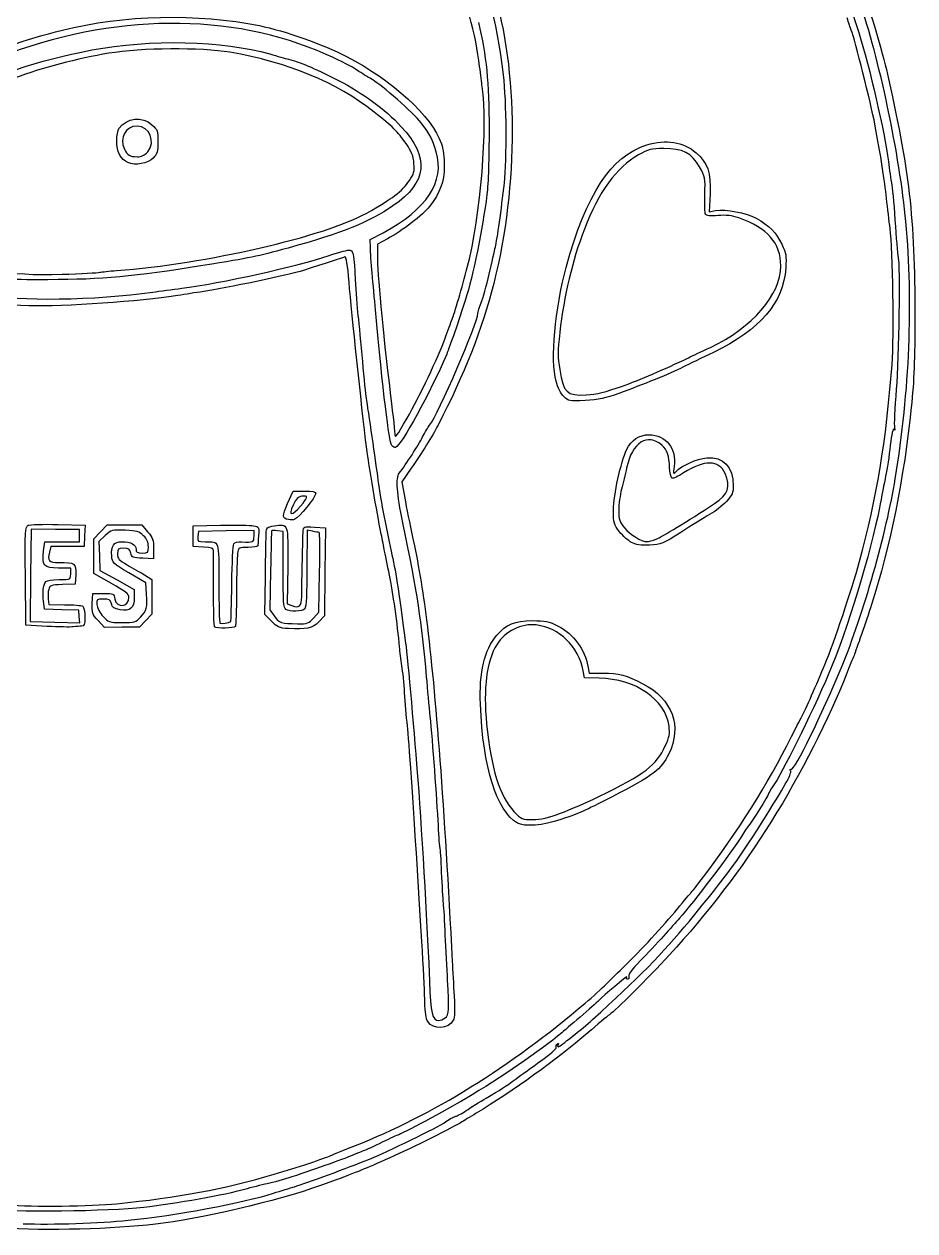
# Model space of a CAD drawing. Header units: millimetres. Extents: x 15 to 195, y 46 to 238.
# Drawn here: x 101.9 to 194.6, y 46.4 to 171.8 of the extents above; entities that cross this region are included whole.
import ezdxf

# ---------------------------------------------------------------- set-up
doc = ezdxf.new("R2010")
doc.units = ezdxf.units.MM
doc.layers.add('Capa_1', color=7, linetype='CONTINUOUS')

msp = doc.modelspace()

# ---------------------------------------------------------------- linework, layer by layer
at = {"layer": 'Capa_1', "color": 7}
for points in [[(114.79485, 158.5425)], [(112.73339, 157.40696)], [(158.06737, 133.08332)], [(164.08534, 134.15345)], [(141.76412, 130.83193)], [(140.18465, 128.00199)], [(130.68885, 121.70916)], [(129.42753, 120.29959)], [(165.10205, 117.92622)], [(167.66691, 118.27557)], [(114.03365, 110.14582)], [(123.4362, 109.71169)], [(129.42767, 108.97632)], [(157.73622, 89.77863)], [(153.24714, 88.76)], [(111.56291, 49.1936)]]:
    msp.add_lwpolyline(points, close=True, dxfattribs=at)
for points in [[(173.27614, 154.15313), (173.20044, 152.30907), (173.82948, 152.41779)], [(137.95262, 148.58837), (137.94762, 149.41531), (139.27602, 150.12728)], [(139.73393, 149.49853), (138.68038, 148.94858), (138.68438, 147.8671)], [(142.21083, 125.64546), (141.22237, 124.21564), (141.52768, 122.52303)], [(129.34988, 121.97208), (129.93189, 123.26981), (131.09972, 123.26981)], [(103.96125, 117.0419), (104.08505, 118.00065), (105.90013, 118.00065), (107.71522, 118.00065), (107.71514, 118.63489), (107.71507, 119.26914), (105.18868, 119.28544), (102.66228, 119.30174), (102.61298, 114.50423), (102.56368, 109.70672), (105.15175, 109.64752), (107.73981, 109.58832), (107.68167, 110.23296)], [(105.47927, 119.79679), (108.28212, 119.72089), (108.22772, 118.61685), (108.17322, 117.51281), (106.4448, 117.50881), (104.71637, 117.50481), (104.5676, 116.92313)], [(111.0132, 113.67846), (109.18092, 114.71188), (109.18092, 116.51184), (109.18092, 118.31179), (109.87575, 119.03443), (110.57058, 119.75707), (112.37042, 119.75707), (114.17025, 119.75707), (114.79046, 119.0359)], [(120.58721, 117.45429), (119.53365, 117.51279), (119.53365, 118.58613), (119.53365, 119.65946), (122.37368, 119.71716)], [(125.85465, 118.59111), (125.85465, 119.18152), (122.96882, 119.12782), (120.08298, 119.07412), (120.02498, 118.53745)], [(131.93645, 119.09581), (131.37619, 119.21515), (131.35949, 115.25588)], [(132.13027, 119.52244), (133.27544, 119.46434), (133.21964, 114.87826), (133.16394, 110.29218), (132.5784, 109.68069)], [(110.37218, 118.6389), (109.71496, 118.01918), (109.76866, 116.52408), (109.82236, 115.02899), (111.60776, 114.02665), (113.39316, 113.02432), (113.39416, 112.22516)], [(128.87801, 115.11514), (128.87801, 119.07402), (128.28252, 119.13512)], [(115.41066, 117.27022), (115.41066, 116.2257), (114.27306, 116.2838)], [(129.35777, 115.48498), (129.31547, 111.55935), (129.78224, 111.37033)], [(104.32543, 109.2029), (102.1267, 109.31642), (102.0779, 114.43058)], [(106.79908, 114.68306), (106.79908, 115.26852), (105.52293, 115.26852)], [(107.31165, 114.60866), (107.25705, 113.60931), (105.93013, 113.55201)], [(114.44871, 114.55908), (115.22743, 114.0812), (115.22743, 112.27376), (115.22743, 110.46632), (114.57595, 109.7938), (113.92446, 109.12127), (112.10471, 109.11047), (110.28496, 109.09967), (109.63084, 109.81323)], [(114.67811, 112.54462), (114.58621, 113.74507), (112.84555, 114.77036)], [(127.65265, 109.74446), (126.97709, 110.44497), (127.03479, 114.3692)], [(127.57172, 115.00526), (127.48802, 110.93656), (127.95358, 110.28645)], [(132.05396, 110.07264), (132.60071, 110.68249), (132.67341, 114.82947)], [(107.68167, 110.23296), (107.62357, 110.87764), (105.84735, 110.93334), (104.07114, 110.98904), (103.94651, 111.87419)], [(104.44851, 112.02436), (104.50861, 111.46559), (106.15765, 111.45959)], [(109.03301, 111.58038), (109.08931, 112.63401), (110.18688, 112.63401)], [(104.32538, 109.20229), (104.32543, 109.2029)], [(121.75627, 109.16092), (121.75591, 109.16089)], [(132.05415, 110.07257), (132.05396, 110.07264)], [(161.73573, 103.82035), (160.22588, 103.85215), (160.08312, 104.58477)], [(160.58092, 105.06512), (160.70864, 104.34004), (162.10826, 104.33904)], [(112.7541, 47.4684), (112.75389, 47.46834)]]:
    msp.add_lwpolyline(points, dxfattribs=at)
for points in [[(151.79711, 166.52043), (151.11793, 172.36351), (149.91045, 176.56652), (147.60575, 181.10973)], [(149.31761, 167.38474), (148.91808, 170.75076), (147.89272, 174.53322), (146.44386, 177.98577)], [(186.35177, 178.03302), (186.60728, 177.52434), (187.64222, 174.46039), (188.71366, 171.04059)], [(188.54095, 177.01327), (189.23733, 175.41082), (191.07291, 169.49163), (191.62086, 167.0815)], [(150.70758, 175.40932), (153.32617, 167.10642), (153.35446, 155.0299), (150.77918, 144.85844)], [(193.64462, 151.27418), (193.03541, 157.9785), (190.7759, 168.70866), (188.86812, 173.95726)], [(133.36693, 168.64824), (123.45958, 173.06201), (111.14173, 172.95459), (99.28663, 168.35105)], [(105.93019, 171.18012), (112.23758, 172.77533), (120.01894, 172.95367), (126.40414, 171.64935)], [(149.1902, 171.96031), (150.01892, 168.50737), (150.28419, 165.83383), (150.2939, 160.83663)], [(187.95964, 171.1797), (187.87404, 171.39437), (187.68383, 171.96519), (187.53699, 172.44819)], [(86.93968, 162.64274), (91.98108, 166.43487), (98.17155, 169.21786), (105.93019, 171.18012)], [(126.40414, 171.64935), (129.03409, 171.11213), (133.04679, 169.6937), (135.4739, 168.44333)], [(190.41548, 161.42208), (190.03466, 163.45132), (188.31171, 170.29698), (187.95964, 171.1797)], [(188.71366, 171.04059), (189.90527, 167.23727), (191.42322, 160.64021), (191.82491, 157.51904)], [(108.99766, 169.11676), (114.98934, 170.27167), (122.66619, 170.09937), (127.50362, 168.70141)], [(123.34337, 168.87509), (120.34575, 169.38974), (114.1323, 169.33958), (110.73842, 168.77334)], [(93.60656, 163.80629), (99.12596, 166.61042), (103.08934, 167.97792), (108.99766, 169.11676)], [(110.73842, 168.77334), (107.58902, 168.24789), (103.70687, 167.2263), (101.02736, 166.21789)], [(138.36364, 162.651), (134.35424, 165.7874), (129.42091, 167.83167), (123.34337, 168.87509)], [(127.50362, 168.70141), (128.25944, 168.48298), (129.12519, 168.23937), (129.42751, 168.16004)], [(129.42751, 168.16004), (130.77371, 167.80681), (131.82471, 167.35918), (134.64949, 165.93595)], [(136.75664, 166.89728), (135.78287, 167.53512), (135.26481, 167.80273), (133.36693, 168.64824)], [(135.4739, 168.44333), (140.26433, 165.97544), (144.3672, 162.20058), (145.3395, 159.36643)], [(138.19115, 166.01386), (137.90604, 166.1697), (137.26051, 166.56723), (136.75664, 166.89728)], [(149.58094, 165.32513), (149.53234, 165.64713), (149.41385, 166.57396), (149.31761, 167.38474)], [(191.62086, 167.0815), (194.01927, 156.53222), (194.56579, 151.78522), (194.57535, 141.41897)], [(134.64949, 165.93595), (137.09743, 164.70259), (139.47265, 162.96144), (141.13629, 161.1808)], [(143.19981, 161.57717), (142.45501, 162.54597), (139.10222, 165.51588), (138.19115, 166.01386)], [(151.88541, 155.27484), (152.16952, 157.82867), (152.12332, 163.71413), (151.79711, 166.52043)], [(148.0263, 146.49293), (149.43812, 151.96136), (150.20171, 161.21115), (149.58094, 165.32513)], [(111.79777, 160.94316), (112.63464, 162.07426), (114.2083, 162.2585), (115.23438, 161.34551)], [(141.66737, 159.38125), (140.75552, 160.68389), (140.29259, 161.14205), (138.36364, 162.651)], [(111.56874, 159.64324), (111.57174, 160.19227), (111.67501, 160.77723), (111.79777, 160.94316)], [(113.68321, 161.20742), (112.50041, 161.20742), (111.8169, 159.96263), (112.37196, 158.8194)], [(114.79485, 158.5425), (115.6714, 159.54987), (114.97998, 161.20742), (113.68321, 161.20742)], [(115.23438, 161.34551), (115.83312, 160.81275), (115.86839, 160.71397), (115.86229, 159.58669)], [(141.13629, 161.1808), (144.15679, 157.94787), (143.89662, 155.38618), (140.29536, 152.90101)], [(144.8047, 158.53499), (144.4257, 159.84165), (144.18876, 160.29079), (143.19981, 161.57717)], [(150.2939, 160.83663), (150.2999, 157.94133), (150.209, 155.20409), (150.07112, 154.10387)], [(191.63443, 153.71357), (191.4484, 155.50139), (191.02975, 158.14896), (190.41548, 161.42208)], [(112.73339, 157.40696), (111.99095, 157.74682), (111.56247, 158.56955), (111.56874, 159.64324)], [(115.86229, 159.58669), (115.85629, 158.56268), (115.78719, 158.31924), (115.37473, 157.87992)], [(142.4873, 157.33215), (142.4287, 158.10742), (142.25475, 158.54213), (141.66737, 159.38125)], [(145.3395, 159.36643), (145.52288, 158.83191), (145.64145, 157.90496), (145.63906, 157.0246)], [(166.71601, 159.25785), (168.67138, 159.87633), (170.5077, 159.58228), (171.82359, 158.43998)], [(112.37196, 158.8194), (112.69495, 158.15416), (112.88222, 158.0438), (113.72458, 158.02233)], [(113.72458, 158.02233), (114.15983, 158.01123), (114.45916, 158.15671), (114.79485, 158.5425)], [(139.27602, 150.12728), (143.83415, 152.57027), (145.70816, 155.42017), (144.8047, 158.53499)], [(158.3062, 146.49293), (160.39019, 154.1498), (162.97618, 158.07496), (166.71601, 159.25785)], [(165.82599, 158.20511), (163.54286, 156.90311), (161.6947, 154.36607), (160.20833, 150.49356)], [(168.455, 158.87677), (167.14633, 158.86977), (166.86447, 158.79737), (165.82599, 158.20511)], [(172.18036, 156.96266), (171.34704, 158.43216), (170.45953, 158.88817), (168.455, 158.87677)], [(171.82359, 158.43998), (173.03836, 157.38546), (173.36882, 156.41018), (173.27614, 154.15313)], [(115.37473, 157.87992), (114.85004, 157.32108), (113.46341, 157.07279), (112.73339, 157.40696)], [(142.00787, 155.53884), (142.48873, 156.24152), (142.55188, 156.47774), (142.4873, 157.33215)], [(145.63906, 157.0246), (145.63506, 155.44745), (145.2164, 154.30405), (144.10806, 152.8404)], [(172.7348, 154.06801), (172.7892, 155.83075), (172.7723, 155.91886), (172.18036, 156.96266)], [(191.82491, 157.51904), (191.92161, 156.7677), (192.0781, 155.66997), (192.17269, 155.07963)], [(137.58123, 152.1728), (140.26828, 153.66944), (141.22803, 154.39924), (142.00787, 155.53884)], [(150.95187, 148.63966), (151.14191, 149.41625), (151.58021, 152.53149), (151.88541, 155.27484)], [(192.17269, 155.07963), (192.26729, 154.4893), (192.44075, 152.55729), (192.55819, 150.78628)], [(150.07112, 154.10387), (149.62252, 150.52303), (148.61631, 145.57596), (147.84831, 143.17534)], [(172.8093, 152.02828), (172.7375, 152.15018), (172.70399, 153.06806), (172.7348, 154.06801)], [(192.00266, 150.56959), (191.90626, 151.27911), (191.74052, 152.6939), (191.63443, 153.71357)], [(111.56294, 146.1927), (120.81831, 146.87897), (133.17641, 149.71938), (137.58123, 152.1728)], [(140.29536, 152.90101), (137.86959, 151.22703), (134.92432, 150.04764), (129.39018, 148.53419)], [(144.10806, 152.8404), (143.47454, 152.00378), (141.19086, 150.25903), (139.73393, 149.49853)], [(174.10783, 151.90648), (173.34008, 151.84088), (172.89511, 151.88258), (172.8093, 152.02828)], [(173.82948, 152.41779), (174.90812, 152.60422), (177.01491, 152.2125), (178.08643, 151.62629)], [(176.26287, 151.66229), (175.55866, 151.90775), (174.9411, 151.97772), (174.10783, 151.90648)], [(180.63562, 146.66552), (180.62662, 149.05971), (179.26502, 150.61586), (176.26287, 151.66229)], [(178.08643, 151.62629), (179.44424, 150.88344), (180.15677, 150.1588), (180.74315, 148.92442)], [(192.20532, 136.44259), (192.43436, 139.41768), (192.30644, 148.33446), (192.00266, 150.56959)], [(192.54313, 124.53832), (194.04607, 133.82295), (194.41553, 142.79049), (193.64462, 151.27418)], [(192.55819, 150.78628), (192.67562, 149.01528), (192.80421, 147.50867), (192.84395, 147.43828)], [(160.20833, 150.49356), (158.94338, 147.19791), (158.08425, 143.58547), (157.65566, 139.76018)], [(94.92617, 148.34071), (97.00726, 146.32367), (100.08788, 145.61109), (105.88289, 145.80631)], [(129.39018, 148.53419), (125.94396, 147.59173), (125.74943, 147.55172), (120.54098, 146.71405)], [(133.65388, 147.75229), (134.72504, 148.11822), (135.71778, 148.37007), (135.85996, 148.31196)], [(135.85996, 148.31196), (136.19316, 148.17578), (136.25349, 147.81961), (136.38299, 145.22449)], [(138.13643, 145.90748), (138.03803, 146.92715), (137.95535, 148.13355), (137.95262, 148.58837)], [(150.30424, 145.80995), (150.56851, 146.99062), (150.85994, 148.26399), (150.95187, 148.63966)], [(180.74315, 148.92442), (181.18333, 147.99779), (181.22922, 147.721), (181.15283, 146.45314)], [(118.34225, 144.35157), (122.28796, 144.84335), (130.43631, 146.6531), (133.65388, 147.75229)], [(135.30931, 147.60296), (135.07107, 147.50816), (133.16635, 146.89369), (130.98017, 146.20643)], [(135.73631, 144.99019), (135.58632, 146.7826), (135.44353, 147.65638), (135.30931, 147.60296)], [(138.68438, 147.8671), (138.69138, 145.72038), (139.18277, 140.44305), (140.0518, 133.16787)], [(192.84395, 147.43828), (193.05156, 147.07043), (192.90095, 137.02248), (192.64027, 133.84751)], [(102.43708, 142.51773), (97.66547, 142.639), (94.22552, 143.98807), (92.0564, 146.58881)], [(104.41697, 145.2398), (99.806, 145.2241), (99.40659, 145.2729), (96.90465, 146.15769)], [(120.54098, 146.71405), (113.18783, 145.53145), (110.21429, 145.25957), (104.41697, 145.2398)], [(105.88289, 145.80631), (107.848, 145.87251), (109.62073, 145.9636), (109.82228, 146.00874)], [(109.82228, 146.00874), (110.02383, 146.05384), (110.80713, 146.13666), (111.56294, 146.1927)], [(130.98017, 146.20643), (129.43506, 145.72071), (123.10148, 144.39336), (120.26624, 143.96108)], [(138.49124, 142.10201), (138.39444, 143.17534), (138.23479, 144.88781), (138.13643, 145.90748)], [(146.46273, 141.12625), (146.67761, 141.64141), (147.52201, 144.53969), (148.0263, 146.49293)], [(149.47411, 142.83601), (149.66641, 143.291), (150.03997, 144.62928), (150.30424, 145.80995)], [(157.2644, 134.70772), (156.67217, 136.87751), (157.14502, 142.2266), (158.3062, 146.49293)], [(173.31055, 138.20511), (177.65055, 140.23572), (180.64652, 143.69604), (180.63562, 146.66552)], [(181.15283, 146.45314), (180.93698, 142.87093), (178.48239, 140.00924), (173.62865, 137.68109)], [(115.319, 143.94912), (116.02443, 144.05115), (117.38489, 144.23225), (118.34225, 144.35157)], [(137.57699, 127.63761), (136.9873, 132.48208), (136.01953, 141.60558), (135.73631, 144.99019)], [(136.38299, 145.22449), (136.44189, 144.04382), (136.56855, 142.37527), (136.66442, 141.5166)], [(150.77918, 144.85844), (149.56767, 140.07343), (147.73464, 135.40737), (144.99526, 130.13522)], [(98.27885, 143.71897), (100.95673, 142.97884), (109.39871, 143.09286), (115.319, 143.94912)], [(117.68058, 143.55303), (114.29899, 142.9957), (105.94779, 142.42851), (102.43708, 142.51773)], [(120.26624, 143.96108), (119.46004, 143.83817), (118.29649, 143.65454), (117.68058, 143.55303)], [(147.84831, 143.17534), (147.17228, 141.06221), (146.17796, 138.18695), (145.89117, 137.51593)], [(140.18461, 128.00199), (139.88832, 128.38222), (139.24623, 133.72867), (138.49124, 142.10201)], [(149.12446, 141.7287), (149.12446, 141.88272), (149.2818, 142.38101), (149.47411, 142.83601)], [(136.66442, 141.5166), (136.76032, 140.65793), (136.9672, 138.50638), (137.12422, 136.73537)], [(144.10224, 130.10707), (144.98403, 131.19036), (149.12446, 140.77148), (149.12446, 141.7287)], [(145.7278, 139.17472), (145.99771, 139.92606), (146.32842, 140.80424), (146.46273, 141.12625)], [(194.57535, 141.41897), (194.57935, 136.89979), (194.49935, 134.86475), (194.20247, 131.95409)], [(157.65566, 139.76018), (157.4321, 137.76481), (157.43023, 137.19288), (157.64296, 135.8943)], [(141.76406, 130.83196), (143.04109, 133.03885), (145.01942, 137.20277), (145.7278, 139.17472)], [(171.0202, 137.12446), (171.4233, 137.31804), (172.45396, 137.80433), (173.31055, 138.20511)], [(137.12422, 136.73537), (137.28123, 134.96436), (137.4524, 133.2519), (137.5046, 132.9299)], [(145.89117, 137.51593), (144.17062, 133.49024), (141.1802, 128.02776), (140.5803, 127.81477)], [(164.08538, 134.15345), (166.01938, 134.84771), (168.42732, 135.87932), (171.0202, 137.12446)], [(173.62865, 137.68109), (172.49634, 137.13797), (171.06961, 136.4453), (170.45815, 136.14183)], [(157.64296, 135.8943), (158.03694, 133.48949), (158.38362, 133.15889), (160.39297, 133.2718)], [(170.45815, 136.14183), (169.15377, 135.49448), (166.23964, 134.30455), (163.78274, 133.41607)], [(188.78862, 115.85402), (190.6629, 122.77066), (191.57672, 128.27722), (192.20532, 136.44259)], [(158.06735, 133.08332), (157.77593, 133.37287), (157.44724, 134.03781), (157.2644, 134.70772)], [(140.0518, 133.16787), (140.30541, 131.0448), (140.5129, 129.22256), (140.5129, 129.11846)], [(160.30142, 132.68985), (158.63488, 132.59725), (158.53975, 132.61395), (158.06737, 133.08332)], [(163.78274, 133.41607), (162.47859, 132.94445), (161.60557, 132.76233), (160.30142, 132.68985)], [(160.39297, 133.2718), (161.47509, 133.3326), (162.44163, 133.56339), (164.08534, 134.15345)], [(192.64027, 133.84751), (192.479, 131.88354), (192.39799, 130.08326), (192.46024, 129.84689)], [(137.5046, 132.9299), (137.69046, 131.78331), (138.52092, 126.07819), (138.68349, 124.83108)], [(194.20247, 131.95409), (193.47015, 124.77412), (191.98977, 117.43444), (190.06953, 111.4631)], [(140.5129, 129.11846), (140.5129, 128.73251), (140.68813, 128.97248), (141.76412, 130.83193)], [(144.99526, 130.13522), (144.41759, 129.02347), (143.29734, 127.21712), (142.21083, 125.64546)], [(143.38521, 128.8901), (143.64545, 129.39465), (143.96811, 129.94229), (144.10224, 130.10707)], [(168.30819, 128.01108), (166.7686, 129.34995), (165.16595, 128.33623), (164.59959, 125.66529)], [(192.40854, 129.66913), (192.3011, 129.83331), (192.16687, 129.25514), (192.02344, 128.01034)], [(192.46024, 129.84689), (192.53514, 129.56247), (192.51764, 129.50235), (192.40854, 129.66913)], [(140.5803, 127.81477), (140.47269, 127.77657), (140.29465, 127.86087), (140.18465, 128.00199)], [(140.95851, 125.12381), (141.68597, 126.08569), (142.95309, 128.05229), (143.38521, 128.8901)], [(164.60507, 127.55868), (165.1033, 128.58487), (165.90999, 129.12438), (166.94611, 129.12438)], [(166.94611, 129.12438), (168.6911, 129.12438), (169.81708, 127.70211), (169.5536, 125.83075)], [(169.07714, 125.71377), (169.02604, 126.9441), (168.81698, 127.56862), (168.30819, 128.01108)], [(192.02344, 128.01034), (191.90235, 126.95939), (191.68449, 125.5287), (191.53932, 124.83103)], [(139.04853, 118.97646), (138.66186, 120.82251), (137.76148, 126.12192), (137.57699, 127.63761)], [(163.23304, 121.31957), (163.23304, 122.82166), (164.00126, 126.31506), (164.60507, 127.55868)], [(169.74237, 125.2961), (170.3378, 125.93028), (171.90772, 126.63055), (172.93263, 126.71913)], [(172.93263, 126.71913), (174.67322, 126.86956), (175.6925, 125.79424), (175.6925, 123.80751)], [(164.59959, 125.66529), (164.46816, 125.04545), (164.23158, 124.05531), (164.07385, 123.46497)], [(169.30786, 124.61725), (169.20316, 124.68615), (169.09934, 125.1796), (169.07714, 125.71377)], [(169.5536, 125.83075), (169.43904, 125.0171), (169.45034, 124.98507), (169.74237, 125.2961)], [(174.84254, 125.09816), (174.20127, 126.53044), (172.70543, 126.54891), (170.52652, 125.15146)], [(138.68349, 124.83108), (138.96239, 122.69162), (139.53051, 119.58434), (140.11074, 117.02499)], [(141.33827, 119.95227), (140.69442, 123.06911), (140.58027, 124.62368), (140.95851, 125.12381)], [(170.52652, 125.15146), (169.96095, 124.78872), (169.41256, 124.54833), (169.30786, 124.61725)], [(173.72824, 121.96262), (175.1716, 122.90978), (175.45955, 123.72005), (174.84254, 125.09816)], [(187.01913, 105.12067), (189.15362, 110.26609), (191.65764, 119.06808), (192.54313, 124.53832)], [(191.53932, 124.83103), (191.39415, 124.13336), (191.1022, 122.64045), (190.89053, 121.51344)], [(132.26756, 123.01742), (132.26756, 122.67113), (130.5004, 120.47168), (130.10985, 120.33189)], [(131.09972, 123.26981), (131.93268, 123.26981), (132.26756, 123.19741), (132.26756, 123.01742)], [(164.07385, 123.46497), (163.91612, 122.87464), (163.78609, 121.88974), (163.78489, 121.2763)], [(175.6925, 123.80751), (175.6925, 123.09304), (175.5852, 122.85003), (174.9788, 122.19124)], [(129.42758, 120.29962), (128.76986, 120.44463), (128.76001, 120.65672), (129.34988, 121.97208)], [(129.91647, 121.78846), (129.40378, 120.66453), (129.7708, 120.62684), (130.68885, 121.70916)], [(130.83022, 122.73043), (130.42798, 122.66753), (130.21937, 122.4525), (129.91647, 121.78846)], [(130.68885, 121.70916), (131.48789, 122.65115), (131.51365, 122.83726), (130.83022, 122.73043)], [(141.52768, 122.52303), (141.6956, 121.59209), (142.06473, 119.77659), (142.34795, 118.48858)], [(167.66691, 118.27556), (168.25682, 118.49989), (170.92159, 120.12086), (173.72824, 121.96262)], [(174.9788, 122.19124), (174.58626, 121.76478), (173.80145, 121.15241), (173.23478, 120.83041)], [(163.86526, 119.04064), (163.26396, 119.78884), (163.23304, 119.90032), (163.23304, 121.31957)], [(163.78489, 121.2763), (163.78289, 120.29519), (163.85419, 120.07427), (164.37664, 119.44051)], [(173.23478, 120.83041), (172.6681, 120.50841), (171.31961, 119.67525), (170.23813, 118.97894)], [(190.89053, 121.51344), (190.05699, 117.07526), (187.46297, 108.58675), (185.64248, 104.34004)], [(102.0779, 114.43058), (102.0328, 119.15719), (102.0536, 119.55716), (102.35274, 119.70869)], [(102.35274, 119.70869), (102.53076, 119.79889), (103.9377, 119.8385), (105.47927, 119.79679)], [(112.44135, 119.19896), (111.08016, 119.25646), (111.00576, 119.23636), (110.37218, 118.6389)], [(114.35718, 118.63106), (113.91885, 119.07318), (113.66962, 119.14706), (112.44135, 119.19896)], [(122.37368, 119.71716), (123.93569, 119.74886), (125.47762, 119.72416), (125.80018, 119.66136)], [(125.80018, 119.66136), (126.37429, 119.55025), (126.38526, 119.52844), (126.32025, 118.62792)], [(127.11489, 118.90551), (127.13579, 119.47603), (127.19309, 119.52651), (127.95881, 119.64882)], [(128.28252, 119.13512), (127.955, 119.16872), (127.67992, 119.16872), (127.67122, 119.13512)], [(127.95881, 119.64882), (129.42631, 119.8832), (129.40586, 119.94406), (129.35777, 115.48498)], [(130.10985, 120.33189), (129.93613, 120.26969), (129.62908, 120.25519), (129.42753, 120.29959)], [(130.95605, 119.03456), (130.98495, 119.57759), (130.99125, 119.58023), (132.13027, 119.52244)], [(143.80214, 103.94978), (143.29287, 109.75274), (142.84705, 112.64832), (141.33827, 119.95227)], [(164.37664, 119.44051), (164.95409, 118.74002), (166.15841, 118.0049), (166.71436, 118.01356)], [(111.04849, 116.49961), (110.96129, 117.58835), (111.25865, 118.0007), (112.13114, 118.0007)], [(112.13114, 118.0007), (113.05009, 118.0007), (113.57846, 117.71322), (113.57846, 117.21322)], [(114.86105, 117.47631), (114.86105, 117.92829), (114.70944, 118.27575), (114.35718, 118.63106)], [(114.79046, 119.0359), (115.33365, 118.40427), (115.41066, 118.18504), (115.41066, 117.27022)], [(120.02498, 118.53745), (119.96938, 118.02259), (120.00038, 118.00078), (120.78871, 118.00078)], [(120.78871, 118.00078), (122.27189, 118.00078), (122.19007, 118.25077), (122.19007, 113.71908)], [(123.73889, 117.79066), (123.81599, 117.92357), (124.17517, 118.01151), (124.54563, 117.98818)], [(124.54563, 117.98818), (125.75888, 117.91178), (125.85465, 117.95588), (125.85465, 118.59111)], [(126.32025, 118.62792), (126.28375, 118.12196), (126.24655, 117.64213), (126.23765, 117.56163)], [(127.03479, 114.3692), (127.06649, 116.52752), (127.10259, 118.56887), (127.11489, 118.90551)], [(127.67122, 119.13512), (127.66222, 119.10152), (127.61772, 117.24305), (127.57172, 115.00526)], [(130.81218, 112.31337), (130.83178, 114.03708), (130.92712, 118.4907), (130.95605, 119.03456)], [(132.62141, 118.97646), (132.55281, 118.97646), (132.24459, 119.03016), (131.93645, 119.09581)], [(132.67341, 114.82947), (132.71341, 117.11032), (132.68991, 118.97646), (132.62141, 118.97646)], [(139.39576, 117.22009), (139.30596, 117.70309), (139.1497, 118.49346), (139.04853, 118.97646)], [(142.34795, 118.48858), (142.86637, 116.13105), (143.42764, 112.79095), (143.79085, 109.90188)], [(165.10205, 117.92622), (164.76954, 118.10648), (164.21298, 118.60797), (163.86526, 119.04064)], [(166.9892, 117.6557), (166.06439, 117.6144), (165.53797, 117.6899), (165.10205, 117.92622)], [(166.71436, 118.01356), (166.86552, 118.01556), (167.29417, 118.13382), (167.66691, 118.27557)], [(170.23813, 118.97894), (168.37663, 117.78043), (168.20341, 117.70988), (166.9892, 117.6557)], [(105.52293, 115.26852), (103.98722, 115.26852), (103.76486, 115.52103), (103.96125, 117.0419)], [(104.5676, 116.92313), (104.33569, 116.01641), (104.4856, 115.85385), (105.55648, 115.8509)], [(112.28753, 117.31767), (111.70743, 117.31767), (111.65449, 117.26907), (111.65449, 116.73682)], [(111.65449, 116.73682), (111.65449, 116.23068), (111.78411, 116.08401), (112.66224, 115.59647)], [(113.02801, 116.82979), (112.93901, 117.23397), (112.81196, 117.31767), (112.28753, 117.31767)], [(114.27306, 116.2838), (113.23031, 116.3371), (113.12651, 116.3826), (113.02801, 116.82979)], [(113.57846, 117.21322), (113.57846, 116.90511), (113.70444, 116.82979), (114.21976, 116.82979)], [(114.21976, 116.82979), (114.82362, 116.82979), (114.86105, 116.86749), (114.86105, 117.47631)], [(121.64793, 117.06399), (121.64193, 117.32991), (121.43163, 117.40738), (120.58721, 117.45429)], [(121.64093, 113.01515), (121.64893, 115.05953), (121.65153, 116.88151), (121.64793, 117.06399)], [(123.54564, 113.65513), (123.57544, 115.79791), (123.66244, 117.6589), (123.73889, 117.79066)], [(124.1422, 116.78102), (124.0847, 116.43218), (124.03199, 114.61955), (124.02508, 112.75294)], [(125.2341, 117.41526), (124.26376, 117.41526), (124.24494, 117.40436), (124.1422, 116.78102)], [(126.23765, 117.56163), (126.22865, 117.48113), (125.77715, 117.41526), (125.2341, 117.41526)], [(139.93983, 114.52422), (139.7304, 115.52395), (139.48557, 116.73709), (139.39576, 117.22009)], [(140.11074, 117.02499), (140.59512, 114.88842), (140.82097, 113.4548), (141.61719, 107.46253)], [(105.55648, 115.8509), (107.25341, 115.8459), (107.37454, 115.7605), (107.31165, 114.60866)], [(112.84555, 114.77036), (111.18818, 115.7466), (111.10219, 115.82934), (111.04849, 116.49961)], [(112.66224, 115.59647), (113.21651, 115.28874), (114.02042, 114.82192), (114.44871, 114.55908)], [(185.26032, 105.3158), (186.13536, 107.41181), (188.05296, 113.13923), (188.78862, 115.85402)], [(106.2952, 114.08264), (106.72979, 114.09554), (106.79908, 114.17814), (106.79908, 114.68306)], [(129.15285, 110.97114), (128.92329, 111.12576), (128.87801, 111.80852), (128.87801, 115.11514)], [(131.35949, 115.25588), (131.34869, 112.69244), (131.27179, 111.20555), (131.1415, 111.03834)], [(140.9859, 107.07217), (140.78547, 109.31267), (140.28559, 112.87375), (139.93983, 114.52422)], [(103.94651, 111.87419), (103.87801, 112.36103), (103.89741, 113.0385), (103.98971, 113.37969)], [(103.98971, 113.37969), (104.16844, 114.04044), (104.09224, 114.0172), (106.2952, 114.08264)], [(104.49581, 113.03892), (104.43671, 112.78824), (104.41541, 112.33169), (104.44851, 112.02436)], [(105.93013, 113.55201), (104.71347, 113.49951), (104.59429, 113.45681), (104.49581, 113.03892)], [(112.84547, 112.22433), (112.84547, 112.55824), (112.46742, 112.85827), (111.0132, 113.67846)], [(121.75591, 109.16089), (121.68511, 109.23639), (121.63332, 110.97076), (121.64093, 113.01515)], [(122.19007, 113.71908), (122.19007, 111.49444), (122.24357, 109.61734), (122.30889, 109.54773)], [(123.43623, 109.71161), (123.46653, 109.73781), (123.51583, 111.51235), (123.54564, 113.65513)], [(110.18048, 112.04855), (109.48386, 112.04855), (109.4582, 112.02595), (109.51709, 111.4631)], [(111.01237, 111.56474), (110.92057, 111.97892), (110.80083, 112.04855), (110.18048, 112.04855)], [(110.18688, 112.63401), (111.26322, 112.63401), (111.28627, 112.62271), (111.37903, 112.04855)], [(111.37903, 112.04855), (111.54086, 111.04693), (112.84547, 111.20331), (112.84547, 112.22433)], [(113.39416, 112.22516), (113.39516, 111.10481), (112.98318, 110.74208), (111.92624, 110.93425)], [(114.03361, 110.14582), (114.71185, 110.86635), (114.78563, 111.14095), (114.67811, 112.54462)], [(124.02508, 112.75294), (124.01808, 110.88634), (123.96868, 109.28365), (123.91519, 109.19142)], [(129.78224, 111.37033), (130.54277, 111.06236), (130.80063, 111.29843), (130.81218, 112.31337)], [(106.15765, 111.45959), (107.06463, 111.45659), (107.90976, 111.38469), (108.03573, 111.30023)], [(108.03573, 111.30023), (108.16861, 111.21113), (108.26477, 110.74183), (108.26477, 110.18243)], [(109.63084, 109.81323), (109.02197, 110.47735), (108.98058, 110.59968), (109.03301, 111.58038)], [(109.51709, 111.4631), (109.55079, 111.1411), (109.83492, 110.59223), (110.14852, 110.2434)], [(111.92624, 110.93425), (111.27265, 111.05309), (111.09926, 111.17272), (111.01237, 111.56474)], [(131.1415, 111.03834), (130.91025, 110.74156), (129.56137, 110.696), (129.15285, 110.97114)], [(190.06953, 111.4631), (189.5058, 109.71007), (188.48107, 106.74228), (188.25018, 106.19399)], [(107.05089, 109.15349), (106.76116, 109.11789), (105.53468, 109.13979), (104.32538, 109.20229)], [(107.92122, 109.21819), (107.73226, 109.21819), (107.34061, 109.18909), (107.05089, 109.15349)], [(108.26477, 110.18243), (108.26477, 109.36972), (108.21077, 109.21819), (107.92122, 109.21819)], [(110.14852, 110.2434), (110.69476, 109.63579), (110.7777, 109.60915), (112.12359, 109.60915)], [(112.12359, 109.60915), (113.41158, 109.60915), (113.57052, 109.65385), (114.03365, 110.14582)], [(123.91519, 109.19142), (123.79883, 108.99088), (121.94056, 108.96462), (121.75627, 109.16092)], [(122.30889, 109.54773), (122.40958, 109.44048), (123.26614, 109.56503), (123.4362, 109.71169)], [(129.42758, 108.97632), (128.45458, 109.03612), (128.25057, 109.12446), (127.65265, 109.74446)], [(127.95358, 110.28645), (128.46248, 109.57584), (128.69327, 109.49874), (130.37597, 109.4772)], [(132.5784, 109.68069), (131.93257, 109.00623), (131.28717, 108.86195), (129.42767, 108.97632)], [(130.37597, 109.4772), (131.41269, 109.4639), (131.55316, 109.5138), (132.05415, 110.07257)], [(143.79085, 109.90188), (144.75666, 102.21982), (145.64022, 90.47598), (146.46306, 74.38416)], [(155.19608, 109.34963), (153.68088, 109.54076), (151.94218, 108.67264), (151.09204, 107.3005)], [(151.11056, 108.29229), (152.08803, 109.44702), (152.94048, 109.79492), (154.80458, 109.79986)], [(154.80458, 109.79986), (156.14483, 109.80386), (156.51746, 109.72566), (157.47674, 109.24231)], [(160.08312, 104.58477), (159.5879, 107.12613), (157.62113, 109.04373), (155.19608, 109.34963)], [(157.47674, 109.24231), (159.03177, 108.45877), (160.27873, 106.78078), (160.58092, 105.06512)], [(149.39279, 101.12003), (149.25352, 104.41351), (149.8163, 106.76331), (151.11056, 108.29229)], [(141.23371, 105.12065), (141.14061, 105.71098), (141.02911, 106.58917), (140.9859, 107.07217)], [(141.61719, 107.46253), (141.80605, 106.04112), (142.59115, 97.2553), (142.89021, 93.21641)], [(151.09204, 107.3005), (150.04478, 105.61021), (149.67769, 102.73107), (150.04143, 99.0604)], [(188.25018, 106.19399), (188.11459, 105.87198), (187.78033, 105.03771), (187.50738, 104.34004)], [(141.513, 102.29094), (141.4525, 103.25694), (141.32679, 104.53031), (141.23371, 105.12065)], [(162.10826, 104.33904), (163.81559, 104.33804), (164.5848, 104.13719), (166.29503, 103.24758)], [(187.50738, 104.34004), (185.69605, 99.71021), (182.65449, 93.73649), (179.68225, 88.97125)], [(185.64248, 104.34004), (183.71855, 99.852), (180.80903, 93.983), (179.78026, 92.5149)], [(181.7329, 94.34334), (182.07991, 94.25224), (184.87153, 99.94363), (187.01913, 105.12067)], [(182.82759, 99.85154), (183.16611, 100.48027), (184.37791, 103.20216), (185.26032, 105.3158)], [(144.18307, 99.85159), (144.08188, 100.87126), (143.91046, 102.71545), (143.80214, 103.94978)], [(169.01085, 98.82582), (168.6263, 101.62733), (165.54893, 103.74002), (161.73573, 103.82035)], [(166.29503, 103.24758), (169.3624, 101.65204), (170.40275, 98.83183), (168.98742, 95.94891)], [(141.80169, 98.87577), (141.70339, 99.78811), (141.57353, 101.32494), (141.513, 102.29094)], [(153.24714, 88.75991), (151.05009, 90.05096), (149.6743, 94.46283), (149.39279, 101.12003)], [(145.0215, 88.53275), (144.8818, 91.27404), (144.43296, 97.33346), (144.18307, 99.85159)], [(181.72822, 97.70486), (182.13061, 98.50986), (182.62533, 99.47587), (182.82759, 99.85154)], [(143.62022, 70.11614), (143.56462, 73.17239), (142.1352, 95.7789), (141.80169, 98.87577)], [(150.04143, 99.0604), (150.50194, 94.41314), (151.39291, 91.57067), (152.88831, 89.97794)], [(168.62715, 96.78504), (169.06041, 97.72824), (169.11885, 98.03904), (169.01085, 98.82582)], [(161.70968, 91.52043), (166.50829, 93.85276), (167.69508, 94.75598), (168.62715, 96.78504)], [(172.58941, 83.16602), (176.06494, 87.70128), (179.30202, 92.85112), (181.72822, 97.70486)], [(168.98742, 95.94891), (168.17555, 94.29518), (167.39675, 93.70681), (163.0957, 91.49783)], [(179.10681, 89.50849), (181.3113, 93.04953), (181.79397, 93.9398), (181.6468, 94.19342)], [(181.6468, 94.19342), (181.5818, 94.30537), (181.6206, 94.37283), (181.7329, 94.34334)], [(142.89021, 93.21641), (143.33146, 87.25732), (143.94357, 76.67012), (144.09748, 72.33511)], [(179.35709, 91.79741), (179.35709, 91.64561), (177.62592, 88.86708), (177.31281, 88.51633)], [(179.78026, 92.5149), (179.54752, 92.18277), (179.35709, 91.8599), (179.35709, 91.79741)], [(157.73622, 89.77864), (158.69358, 90.13974), (160.48164, 90.92355), (161.70968, 91.52043)], [(163.0957, 91.49783), (160.02099, 89.91868), (159.92236, 89.875), (157.74364, 89.12747)], [(152.88831, 89.97794), (153.67168, 89.1436), (153.72961, 89.11821), (154.84556, 89.12012)], [(157.74364, 89.12747), (155.90929, 88.4981), (153.96345, 88.33908), (153.24714, 88.76)], [(154.84556, 89.12012), (155.68039, 89.12112), (156.4726, 89.30202), (157.73622, 89.77863)], [(171.13263, 78.57996), (174.9718, 83.2227), (176.48256, 85.29319), (179.10681, 89.50849)], [(145.20068, 86.1704), (145.16498, 86.2354), (145.0844, 87.29842), (145.0215, 88.53275)], [(179.68225, 88.97125), (176.72035, 84.22258), (172.86147, 79.16955), (169.06405, 75.0672)], [(177.31281, 88.51633), (177.17712, 88.36434), (176.82542, 87.84479), (176.53125, 87.36179)], [(176.53125, 87.36179), (175.61738, 85.8613), (171.47144, 80.38998), (170.09175, 78.86371)], [(145.36608, 83.63342), (145.31078, 84.9638), (145.23634, 86.10545), (145.20068, 86.1704)], [(145.55203, 80.43393), (145.50503, 80.86327), (145.4214, 82.30304), (145.36608, 83.63342)], [(171.28455, 81.50722), (171.34425, 81.56092), (171.93139, 82.30735), (172.58941, 83.16602)], [(145.74499, 77.11634), (145.68579, 78.51168), (145.59898, 80.0046), (145.55203, 80.43393)], [(169.88734, 79.84843), (170.59616, 80.7071), (171.22491, 81.45355), (171.28455, 81.50722)], [(164.41355, 73.9182), (166.01131, 75.46096), (168.41693, 78.06718), (169.88734, 79.84843)], [(161.05123, 68.32661), (165.78535, 72.59481), (168.2892, 75.14136), (171.13263, 78.57996)], [(170.09175, 78.86371), (169.79622, 78.53678), (169.04866, 77.70251), (168.43051, 77.00976)], [(145.98552, 72.43269), (145.91242, 73.61336), (145.80417, 75.72101), (145.74499, 77.11634)], [(168.43051, 77.00976), (167.81235, 76.31702), (166.72392, 75.15338), (166.01176, 74.4239)], [(146.46306, 74.38416), (146.50696, 73.52549), (146.5976, 71.89258), (146.66446, 70.75546)], [(169.06405, 75.0672), (166.69997, 72.51328), (163.53705, 69.36204), (162.81091, 68.83715)], [(166.01176, 74.4239), (165.19122, 73.58341), (164.75436, 72.99366), (164.81913, 72.81389)], [(164.63469, 72.77251), (164.74898, 72.96947), (162.08258, 70.74006), (161.76731, 70.37505)], [(162.50013, 72.04582), (162.95362, 72.49735), (163.81466, 73.33992), (164.41355, 73.9182)], [(164.70769, 72.53022), (164.5842, 72.53022), (164.55338, 72.63247), (164.63469, 72.77251)], [(164.81913, 72.81389), (164.87533, 72.65787), (164.82513, 72.53022), (164.70769, 72.53022)], [(144.09748, 72.33511), (144.21671, 68.97727), (144.39107, 68.23692), (145.06266, 68.23692)], [(145.72659, 68.49916), (146.12761, 68.81148), (146.16995, 69.45456), (145.98552, 72.43269)], [(160.3014, 70.05288), (161.05721, 70.69747), (162.04664, 71.59429), (162.50013, 72.04582)], [(146.66446, 70.75546), (146.74926, 69.31365), (146.72066, 68.55783), (146.56996, 68.25793)], [(161.76731, 70.37505), (161.63862, 70.22607), (158.70602, 67.66901), (157.85736, 66.96581)], [(136.39022, 55.24109), (144.30661, 58.33559), (152.54905, 63.44137), (160.3014, 70.05288)], [(143.93061, 68.12111), (143.74459, 68.42349), (143.63861, 69.10465), (143.62022, 70.11614)], [(146.56996, 68.25793), (146.10634, 67.33526), (144.46635, 67.25026), (143.93061, 68.12111)], [(145.06266, 68.23692), (145.24262, 68.23692), (145.54139, 68.35492), (145.72659, 68.49916)], [(157.48387, 65.50475), (157.63162, 65.50475), (159.99416, 67.37358), (161.05123, 68.32661)], [(162.81091, 68.83715), (162.5769, 68.66799), (161.5661, 67.8243), (160.5647, 66.96228)], [(157.85736, 66.96581), (155.54207, 65.04735), (151.5522, 62.31138), (147.84203, 60.09801)], [(160.5647, 66.96228), (157.26677, 64.12336), (152.79988, 60.90678), (148.9413, 58.59233)], [(155.69234, 64.04109), (156.63143, 64.69912), (157.32815, 65.31612), (157.28296, 65.4497)], [(157.28296, 65.4497), (157.23876, 65.58043), (157.29416, 65.74768), (157.40607, 65.82136)], [(157.40607, 65.82136), (157.52932, 65.90246), (157.55804, 65.86646), (157.47887, 65.73006)], [(157.47887, 65.73006), (157.40697, 65.60614), (157.40917, 65.50475), (157.48387, 65.50475)], [(153.09754, 62.18714), (153.60561, 62.56281), (154.77328, 63.39709), (155.69234, 64.04109)], [(150.00474, 60.17475), (151.52489, 61.06063), (151.93397, 61.32681), (153.09754, 62.18714)], [(147.84203, 60.09801), (145.88919, 58.933), (141.03616, 56.33258), (140.81482, 56.33258)], [(147.90756, 58.87193), (148.38622, 59.19524), (149.32995, 59.78151), (150.00474, 60.17475)], [(137.67282, 53.75494), (139.8411, 54.63535), (144.84967, 57.08083), (145.80206, 57.72412)], [(145.80206, 57.72412), (146.25802, 58.03211), (146.72248, 58.2841), (146.83419, 58.2841)], [(146.83419, 58.2841), (146.94589, 58.2841), (147.42891, 58.54862), (147.90756, 58.87193)], [(148.9413, 58.59233), (148.28626, 58.19942), (147.62664, 57.79701), (147.47548, 57.69807)], [(147.47548, 57.69807), (146.66745, 57.16919), (142.28031, 54.98369), (139.98985, 53.96902)], [(133.82504, 54.20135), (134.02659, 54.30045), (135.18092, 54.76837), (136.39022, 55.24109)], [(139.19537, 55.57526), (138.35801, 55.15873), (137.46677, 54.75378), (137.21484, 54.67536)], [(140.81482, 56.33258), (140.76152, 56.33258), (140.03272, 55.99178), (139.19537, 55.57526)], [(127.96176, 52.26012), (130.2888, 52.94485), (133.29201, 53.93916), (133.82504, 54.20135)], [(136.20709, 54.27464), (135.61887, 53.9984), (132.20009, 52.77319), (129.79413, 51.9764)], [(139.98985, 53.96902), (137.16944, 52.71958), (136.9438, 52.62771), (133.73343, 51.42154)], [(137.21484, 54.67536), (136.9629, 54.59696), (136.50941, 54.41662), (136.20709, 54.27464)], [(130.06888, 50.96418), (131.16331, 51.29404), (135.8324, 53.00767), (137.67282, 53.75494)], [(111.56291, 49.1936), (117.93056, 49.82586), (122.75463, 50.72794), (127.96176, 52.26012)], [(129.79413, 51.9764), (128.98793, 51.70941), (127.83359, 51.38852), (127.22894, 51.26331)], [(112.75389, 47.46834), (117.78896, 47.99026), (124.56856, 49.25401), (127.87015, 50.28609)], [(124.84699, 50.66692), (122.99764, 50.13523), (117.59794, 49.17531), (114.40303, 48.81026)], [(133.73343, 51.42154), (129.34551, 49.77296), (121.6418, 47.88226), (116.41844, 47.17196)], [(127.22894, 51.26331), (126.62429, 51.1381), (125.55241, 50.86973), (124.84699, 50.66692)], [(127.87015, 50.28609), (128.62596, 50.52236), (129.61539, 50.8275), (130.06888, 50.96418)], [(100.20281, 49.06522), (102.75916, 48.86249), (108.9305, 48.93223), (111.56291, 49.1936)], [(114.40303, 48.81026), (110.66591, 48.38326), (101.05089, 48.27397), (97.17965, 48.61449)], [(116.41844, 47.17196), (112.28314, 46.60962), (105.56787, 46.37215), (100.38604, 46.60501)], [(101.85207, 47.11279), (104.74965, 47.0076), (109.9428, 47.17699), (112.7541, 47.4684)]]:
    msp.add_open_spline(points, degree=3, dxfattribs=at)

doc.saveas('drawing.dxf')
